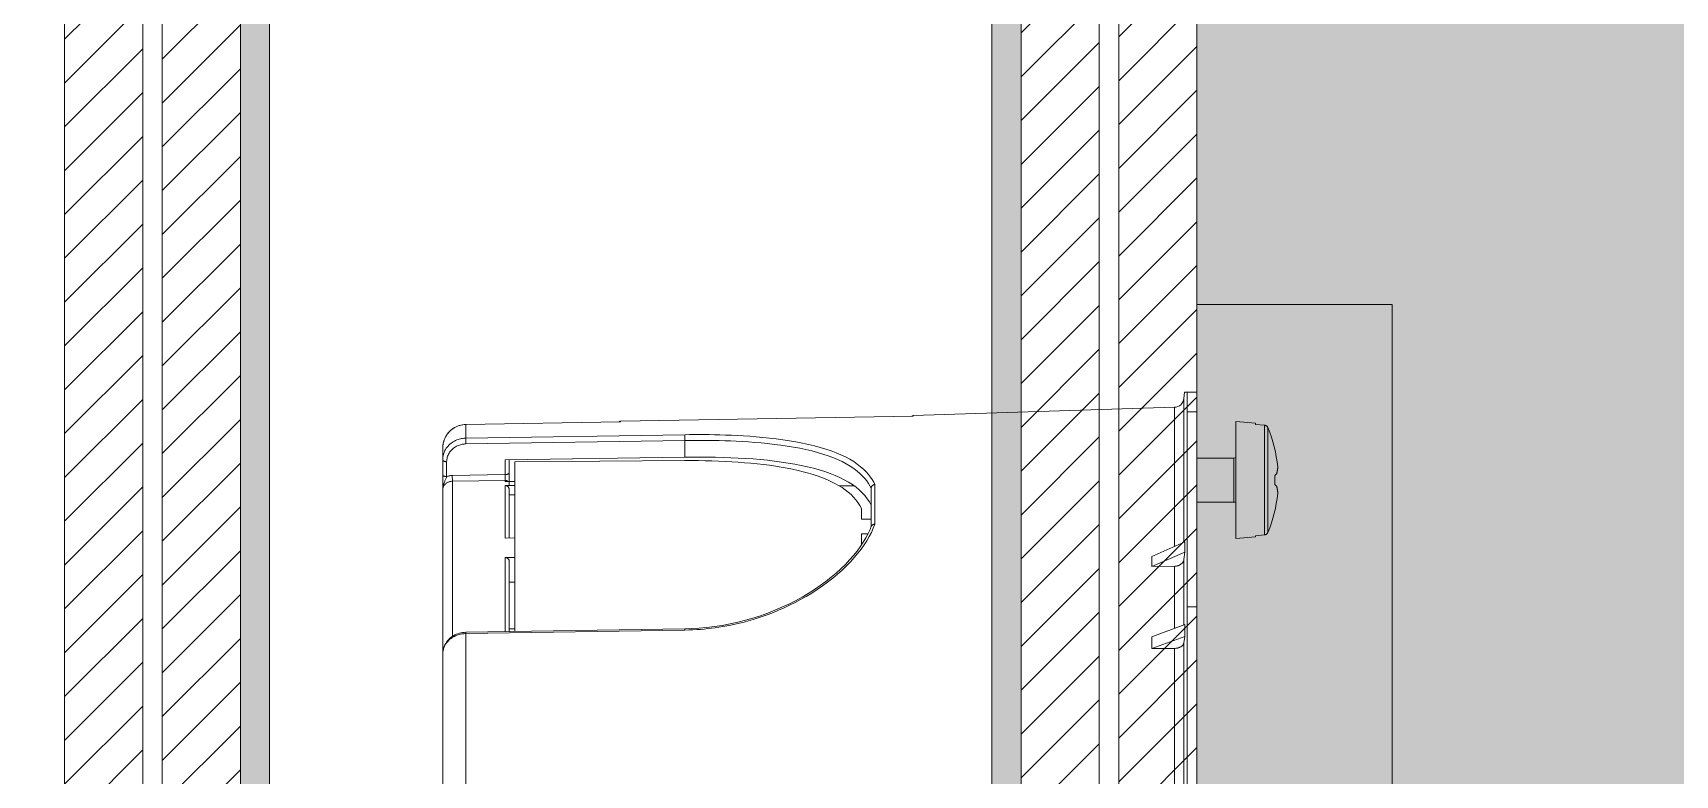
# Model space of a CAD drawing. Header units: millimetres. Extents: x -853320 to 19484, y -510814 to 9708.
# Drawn here: x 4022.2 to 4106.4, y 7589.7 to 7627.7 of the extents above; entities that cross this region are included whole.
import ezdxf

# ---------------------------------------------------------------- set-up
doc = ezdxf.new("R2010")
doc.units = ezdxf.units.MM
doc.layers.add('.', color=8, linetype='Continuous')
for name, color, linetype, lineweight in [('F_ARREDI', 7, 'Continuous', 5), ('F_BETACRYL o CORIAN', 123, 'Continuous', 5), ('F_DIBOND_soffitto_cassone', 7, 'Continuous', 5), ('F_ELETTRICO', 22, 'Continuous', 5), ('F_MINERAL WALL', 6, 'Continuous', 5), ('F_PARETE_nuove', 5, 'Continuous', 5), ('F_SANITARI', 5, 'Continuous', 5), ('F_TUBOLARE sez.40x40', 7, 'Continuous', 5)]:
    doc.layers.add(name, color=color, linetype=linetype, lineweight=lineweight)
pattern_1 = [(45, (-13258.481, -665), (-1.122532015, 1.122532015), [])]
pattern_2 = [(45, (0, -20), (-1.122532015, 1.122532015), [])]

# ---------------------------------------------------------------- blocks, each defined once
blk = doc.blocks.new('MOBILE LAVABO_bagno doppia_pianta_rev.01')
at = {"layer": '.', "lineweight": 5, "transparency": 33554687}
h = blk.add_hatch(color=256, dxfattribs=at)
h.dxf.hatch_style = 1
edge = h.paths.add_edge_path(flags=16)
edge.add_line((18134.638, 24348.66), (18134.638, 24066.66))
edge.add_arc((18143.638, 24066.66), 9, 180, 270)
edge.add_line((18143.638, 24057.66), (18565.638, 24057.66))
edge.add_arc((18565.638, 24066.66), 9, 270, 360)
edge.add_line((18574.638, 24066.66), (18574.638, 24348.66))
edge.add_arc((18565.638, 24348.66), 9, 0, 90)
edge.add_line((18565.638, 24357.66), (18143.638, 24357.66))
edge.add_arc((18143.638, 24348.66), 9, 90, 180)
h.paths.add_polyline_path([(18729.638, 23957.66), (17979.638, 23957.66), (17979.638, 24477.66), (18729.638, 24477.66)])
at = {"layer": 'F_BETACRYL o CORIAN'}
blk.add_lwpolyline([(18729.638, 23957.66), (17979.638, 23957.66), (17979.638, 24477.66), (18729.638, 24477.66)], close=True, dxfattribs=at)
blk = doc.blocks.new('SCATOLA INCASSO_1 P_sezione e pianta')
at = {"layer": 'F_ELETTRICO', "transparency": 33554508}
h = blk.add_hatch(color=5, dxfattribs=at)
h.dxf.hatch_style = 1
h.paths.add_polyline_path([(55422.364, -13644.128), (55432.364, -13644.128), (55432.364, -13724.128), (55422.364, -13724.128)])
at = {"layer": 'F_ELETTRICO'}
for p, q in [((55432.364, -13719.628), (55432.364, -13648.628)), ((55432.995, -13648.628), (55432.364, -13648.628)), ((55432.864, -13719.628), (55432.864, -13648.628)), ((55433.029, -13648.95), (55432.995, -13648.628)), ((55433.029, -13656.324), (55433.029, -13648.95)), ((55432.364, -13649.628), (55432.864, -13649.628)), ((55433.518, -13656.54), (55433.518, -13649.398)), ((55446.896, -13649.83), (55433.518, -13649.398)), ((55446.896, -13649.83), (55446.896, -13649.85)), ((55446.903, -13649.85), (55446.896, -13649.85)), ((55446.903, -13649.85), (55446.896, -13649.85)), ((55461.896, -13650.117), (55446.903, -13649.85)), ((55428.727, -13655.812), (55428.727, -13650.443)), ((55429.364, -13650.278), (55428.893, -13650.32)), ((55428.893, -13655.936), (55428.893, -13650.32)), ((55429.364, -13650.215), (55430.364, -13650.128)), ((55429.364, -13650.215), (55429.364, -13650.278)), ((55430.364, -13656.128), (55430.364, -13650.128)), ((55469.815, -13650.983), (55458.597, -13650.805)), ((55461.896, -13650.117), (55461.896, -13650.117)), ((55461.896, -13650.117), (55461.896, -13650.143)), ((55461.908, -13650.118), (55461.896, -13650.117)), ((55461.903, -13650.143), (55461.896, -13650.143)), ((55461.903, -13650.143), (55461.896, -13650.143)), ((55469.815, -13650.285), (55461.903, -13650.143)), ((55469.815, -13650.285), (55469.815, -13650.285)), ((55469.815, -13650.285), (55469.815, -13650.983)), ((55458.594, -13651.101), (55458.596, -13651.005)), ((55458.594, -13651.101), (55458.594, -13651.954)), ((55469.811, -13651.279), (55458.594, -13651.101)), ((55458.596, -13651.005), (55458.597, -13650.909)), ((55458.597, -13650.85), (55458.597, -13650.822)), ((55458.597, -13650.909), (55458.597, -13650.85)), ((55469.811, -13651.279), (55469.813, -13651.183)), ((55469.813, -13651.183), (55469.814, -13651.086)), ((55469.814, -13651.086), (55469.815, -13651.028)), ((55469.815, -13651.028), (55469.815, -13651)), ((55470.994, -13682.187), (55470.994, -13651.487)), ((55428.222, -13652.473), (55428.22, -13652.5)), ((55428.223, -13652.446), (55428.222, -13652.473)), ((55430.464, -13652.003), (55430.464, -13654.253)), ((55430.464, -13652.003), (55432.364, -13652.003)), ((55458.594, -13651.954), (55467.794, -13652.1)), ((55458.594, -13652.134), (55467.294, -13652.203)), ((55467.294, -13660.889), (55467.294, -13652.203)), ((55467.594, -13653.408), (55467.594, -13652.097)), ((55467.794, -13652.851), (55467.794, -13652.1)), ((55470.794, -13652.956), (55470.794, -13652.189)), ((55428.271, -13652.783), (55428.274, -13652.795)), ((55428.274, -13652.795), (55428.283, -13652.807)), ((55428.37, -13653.356), (55428.37, -13652.9)), ((55467.294, -13653.203), (55467.594, -13653.203)), ((55467.797, -13653.207), (55467.594, -13653.203)), ((55467.795, -13652.936), (55467.794, -13652.851)), ((55467.794, -13652.851), (55470.506, -13652.895)), ((55467.797, -13653.041), (55467.795, -13652.936)), ((55467.797, -13653.098), (55467.797, -13653.041)), ((55467.797, -13653.12), (55467.797, -13653.098)), ((55467.797, -13653.207), (55467.797, -13653.147)), ((55467.797, -13653.147), (55470.503, -13653.19)), ((55470.502, -13653.146), (55470.503, -13653.087)), ((55470.502, -13653.174), (55470.502, -13653.146)), ((55470.503, -13653.087), (55470.504, -13652.99)), ((55470.503, -13653.19), (55470.503, -13661.143)), ((55470.504, -13652.99), (55470.506, -13652.895)), ((55470.866, -13653.128), (55470.841, -13653.07)), ((55428.22, -13653.755), (55428.222, -13653.783)), ((55428.222, -13653.783), (55428.223, -13653.81)), ((55428.271, -13653.473), (55428.268, -13653.486)), ((55428.271, -13653.473), (55428.274, -13653.46)), ((55448.855, -13653.358), (55448.855, -13655.391)), ((55449.051, -13653.546), (55449.051, -13655.52)), ((55450.677, -13653.431), (55449.92, -13653.421)), ((55467.294, -13653.408), (55467.594, -13653.408)), ((55467.594, -13653.893), (55467.294, -13653.893)), ((55467.797, -13653.412), (55467.594, -13653.408)), ((55467.594, -13656.098), (55467.594, -13653.606)), ((55467.797, -13656.101), (55467.797, -13653.412)), ((55430.464, -13654.253), (55432.364, -13654.253)), ((55449.551, -13655.136), (55449.551, -13654.579)), ((55449.107, -13655.658), (55449.042, -13655.498)), ((55449.551, -13655.136), (55449.051, -13655.132)), ((55428.893, -13655.936), (55429.364, -13655.978)), ((55429.364, -13655.978), (55429.364, -13656.04)), ((55429.364, -13656.04), (55430.364, -13656.128)), ((55432.976, -13656.815), (55432.976, -13656.301)), ((55432.976, -13656.301), (55434.664, -13657.047)), ((55449.551, -13655.881), (55449.209, -13655.878)), ((55449.551, -13656.459), (55449.551, -13655.881)), ((55467.797, -13656.101), (55467.294, -13656.094)), ((55433.029, -13657.205), (55432.976, -13656.815)), ((55432.976, -13656.815), (55434.664, -13657.562)), ((55433.029, -13660.546), (55433.029, -13657.205)), ((55434.664, -13657.562), (55434.664, -13657.047)), ((55467.294, -13657.094), (55467.797, -13657.101)), ((55467.594, -13660.893), (55467.594, -13657.271)), ((55467.797, -13660.897), (55467.797, -13657.101)), ((55434.664, -13657.562), (55433.469, -13657.546)), ((55433.518, -13660.728), (55433.518, -13657.546)), ((55467.594, -13658.357), (55467.294, -13658.355)), ((55432.364, -13659.628), (55432.864, -13659.628)), ((55432.976, -13661.139), (55432.976, -13660.527)), ((55432.976, -13660.527), (55434.664, -13661.153)), ((55469.814, -13660.929), (55458.597, -13660.751)), ((55458.597, -13660.816), (55469.815, -13660.994)), ((55467.294, -13660.756), (55467.594, -13660.759)), ((55433.029, -13661.467), (55432.976, -13661.139)), ((55432.976, -13661.139), (55434.664, -13661.766)), ((55433.029, -13678.793), (55433.029, -13661.467)), ((55434.664, -13661.153), (55434.664, -13661.766)), ((55469.815, -13660.994), (55469.815, -13697.529)), ((55434.664, -13661.766), (55433.469, -13661.753)), ((55433.518, -13678.871), (55433.518, -13661.753)), ((55470.984, -13661.909), (55470.991, -13661.974)), ((55470.991, -13661.974), (55470.994, -13662.039))]:
    blk.add_line(p, q, dxfattribs=at)
at = {"layer": 'F_ELETTRICO', "color": 5}
blk.add_lwpolyline([(55422.364, -13644.128), (55432.364, -13644.128), (55432.364, -13724.128), (55422.364, -13724.128)], close=True, dxfattribs=at)
at = {"layer": 'F_ELETTRICO'}
for points in [[(55428.893, -13650.32), (55428.881, -13650.321), (55428.869, -13650.323), (55428.858, -13650.326), (55428.846, -13650.33), (55428.835, -13650.334), (55428.824, -13650.339), (55428.813, -13650.345), (55428.803, -13650.351), (55428.793, -13650.358), (55428.784, -13650.366), (55428.775, -13650.374), (55428.766, -13650.382), (55428.758, -13650.392), (55428.751, -13650.401), (55428.744, -13650.411), (55428.738, -13650.421), (55428.732, -13650.432), (55428.727, -13650.443)], [(55458.597, -13650.805), (55458.35, -13650.802), (55458.1, -13650.8), (55457.848, -13650.8), (55457.596, -13650.801), (55457.341, -13650.803), (55457.076, -13650.808), (55456.797, -13650.814), (55456.507, -13650.823), (55456.209, -13650.835), (55455.902, -13650.849), (55455.586, -13650.867), (55455.263, -13650.888), (55454.932, -13650.914), (55454.594, -13650.943), (55454.255, -13650.978), (55453.913, -13651.018), (55453.569, -13651.064), (55453.231, -13651.115), (55452.899, -13651.171), (55452.572, -13651.234), (55452.255, -13651.302), (55451.95, -13651.376), (55451.654, -13651.456), (55451.371, -13651.542), (55451.1, -13651.634), (55450.842, -13651.732), (55450.597, -13651.836), (55450.365, -13651.947), (55450.147, -13652.064), (55449.944, -13652.186), (55449.758, -13652.313), (55449.587, -13652.445), (55449.434, -13652.578), (55449.299, -13652.71), (55449.183, -13652.843), (55449.08, -13652.975), (55448.991, -13653.104), (55448.916, -13653.232), (55448.855, -13653.358)], [(55458.597, -13650.822), (55458.597, -13650.812), (55458.597, -13650.805)], [(55461.962, -13650.144), (55461.956, -13650.139), (55461.945, -13650.131), (55461.933, -13650.125), (55461.921, -13650.121), (55461.908, -13650.118)], [(55470.981, -13651.311), (55470.967, -13651.236), (55470.947, -13651.154), (55470.921, -13651.074), (55470.889, -13650.995), (55470.851, -13650.919), (55470.809, -13650.846), (55470.761, -13650.776), (55470.709, -13650.71), (55470.652, -13650.647), (55470.591, -13650.589), (55470.526, -13650.535), (55470.457, -13650.485), (55470.385, -13650.441), (55470.31, -13650.402), (55470.232, -13650.368), (55470.153, -13650.34), (55470.072, -13650.318), (55469.989, -13650.301), (55469.905, -13650.29), (55469.815, -13650.285)], [(55470.593, -13650.591), (55470.534, -13650.541), (55470.471, -13650.495), (55470.406, -13650.453), (55470.338, -13650.416), (55470.267, -13650.383), (55470.195, -13650.355), (55470.121, -13650.331), (55470.046, -13650.312), (55469.969, -13650.298), (55469.892, -13650.289), (55469.815, -13650.285)], [(55470.981, -13651.311), (55470.971, -13651.255), (55470.954, -13651.179), (55470.931, -13651.105), (55470.904, -13651.032), (55470.873, -13650.961), (55470.836, -13650.892), (55470.796, -13650.826), (55470.751, -13650.762), (55470.702, -13650.702), (55470.649, -13650.645)], [(55458.594, -13651.101), (55458.352, -13651.097), (55458.108, -13651.095), (55457.861, -13651.095), (55457.614, -13651.096), (55457.365, -13651.098), (55457.106, -13651.102), (55456.833, -13651.108), (55456.55, -13651.116), (55456.258, -13651.126), (55455.958, -13651.14), (55455.65, -13651.156), (55455.334, -13651.176), (55455.01, -13651.2), (55454.68, -13651.228), (55454.347, -13651.261), (55454.012, -13651.299), (55453.676, -13651.342), (55453.345, -13651.39), (55453.02, -13651.444), (55452.701, -13651.503), (55452.391, -13651.568), (55452.091, -13651.639), (55451.802, -13651.715), (55451.524, -13651.797), (55451.259, -13651.885), (55451.006, -13651.979), (55450.765, -13652.079), (55450.538, -13652.186), (55450.323, -13652.298), (55450.125, -13652.415), (55449.941, -13652.538), (55449.773, -13652.665), (55449.623, -13652.793), (55449.491, -13652.921), (55449.375, -13653.05), (55449.274, -13653.177), (55449.187, -13653.303), (55449.113, -13653.427), (55449.051, -13653.548)], [(55470.794, -13652.189), (55470.792, -13652.132), (55470.786, -13652.075), (55470.776, -13652.02), (55470.763, -13651.964), (55470.746, -13651.91), (55470.725, -13651.857), (55470.701, -13651.805), (55470.673, -13651.755), (55470.642, -13651.706), (55470.607, -13651.659), (55470.57, -13651.614), (55470.529, -13651.572), (55470.486, -13651.532), (55470.441, -13651.495), (55470.394, -13651.46), (55470.345, -13651.429), (55470.296, -13651.401), (55470.245, -13651.376), (55470.195, -13651.355), (55470.143, -13651.336), (55470.093, -13651.32), (55470.043, -13651.307), (55469.994, -13651.297), (55469.946, -13651.289), (55469.9, -13651.283), (55469.855, -13651.28), (55469.811, -13651.279)], [(55469.815, -13651), (55469.815, -13650.99), (55469.815, -13650.983)], [(55470.994, -13652.089), (55470.991, -13652.02), (55470.984, -13651.951), (55470.973, -13651.883), (55470.957, -13651.816), (55470.936, -13651.75), (55470.911, -13651.685), (55470.882, -13651.622), (55470.849, -13651.561), (55470.811, -13651.502), (55470.77, -13651.445), (55470.725, -13651.391), (55470.676, -13651.339), (55470.625, -13651.291), (55470.57, -13651.245), (55470.514, -13651.204), (55470.456, -13651.166), (55470.396, -13651.132), (55470.336, -13651.102), (55470.275, -13651.075), (55470.213, -13651.053), (55470.153, -13651.034), (55470.093, -13651.018), (55470.034, -13651.005), (55469.977, -13650.996), (55469.921, -13650.989), (55469.867, -13650.985), (55469.815, -13650.983)], [(55470.994, -13651.487), (55470.991, -13651.409), (55470.984, -13651.332), (55470.981, -13651.311)], [(55458.594, -13651.954), (55458.202, -13651.95), (55457.809, -13651.949), (55457.416, -13651.952), (55457.024, -13651.958), (55456.633, -13651.968), (55456.244, -13651.982), (55455.859, -13652), (55455.477, -13652.023), (55455.1, -13652.05), (55454.726, -13652.081), (55454.358, -13652.117), (55453.997, -13652.158), (55453.643, -13652.205), (55453.297, -13652.256), (55452.96, -13652.314), (55452.631, -13652.377), (55452.311, -13652.447), (55452.003, -13652.522), (55451.708, -13652.604), (55451.424, -13652.692), (55451.154, -13652.786), (55450.896, -13652.887), (55450.653, -13652.995), (55450.423, -13653.109), (55450.209, -13653.229), (55450.01, -13653.356), (55449.825, -13653.489), (55449.657, -13653.629), (55449.503, -13653.776), (55449.366, -13653.928), (55449.245, -13654.085), (55449.14, -13654.249), (55449.051, -13654.417)], [(55449.551, -13654.579), (55449.632, -13654.428), (55449.725, -13654.282), (55449.831, -13654.141), (55449.949, -13654.005), (55450.08, -13653.875), (55450.222, -13653.75), (55450.376, -13653.63), (55450.542, -13653.515), (55450.719, -13653.405), (55450.907, -13653.3), (55451.106, -13653.201), (55451.317, -13653.106), (55451.538, -13653.015), (55451.77, -13652.93), (55452.011, -13652.85), (55452.263, -13652.774), (55452.524, -13652.703), (55452.794, -13652.637), (55453.072, -13652.576), (55453.358, -13652.519), (55453.651, -13652.466), (55453.951, -13652.418), (55454.257, -13652.374), (55454.569, -13652.334), (55454.885, -13652.298), (55455.205, -13652.266), (55455.53, -13652.238), (55455.858, -13652.213), (55456.19, -13652.192), (55456.525, -13652.174), (55456.864, -13652.16), (55457.205, -13652.148), (55457.549, -13652.14), (55457.895, -13652.135), (55458.244, -13652.133), (55458.594, -13652.134)], [(55470.794, -13652.189), (55470.815, -13652.188), (55470.835, -13652.187), (55470.856, -13652.184), (55470.875, -13652.18), (55470.894, -13652.176), (55470.911, -13652.17), (55470.928, -13652.163), (55470.942, -13652.156), (55470.956, -13652.148), (55470.967, -13652.139), (55470.977, -13652.13), (55470.984, -13652.12), (55470.989, -13652.11), (55470.993, -13652.099), (55470.994, -13652.089)], [(55428.22, -13652.5), (55428.222, -13652.516), (55428.223, -13652.532), (55428.225, -13652.547), (55428.227, -13652.561), (55428.229, -13652.575), (55428.231, -13652.588), (55428.233, -13652.602), (55428.235, -13652.614), (55428.237, -13652.627), (55428.239, -13652.64), (55428.242, -13652.653), (55428.244, -13652.666), (55428.247, -13652.679), (55428.249, -13652.691), (55428.252, -13652.704), (55428.255, -13652.717), (55428.258, -13652.73), (55428.261, -13652.744), (55428.264, -13652.757), (55428.268, -13652.77), (55428.271, -13652.783)], [(55428.283, -13652.807), (55428.292, -13652.818), (55428.302, -13652.83), (55428.312, -13652.841), (55428.323, -13652.853), (55428.334, -13652.865), (55428.346, -13652.876), (55428.358, -13652.888), (55428.37, -13652.9)], [(55467.594, -13652.751), (55467.595, -13652.762), (55467.598, -13652.772), (55467.604, -13652.782), (55467.611, -13652.792), (55467.621, -13652.801), (55467.632, -13652.81), (55467.645, -13652.818), (55467.66, -13652.826), (55467.676, -13652.832), (55467.694, -13652.838), (55467.712, -13652.843), (55467.732, -13652.847), (55467.752, -13652.849), (55467.773, -13652.851), (55467.794, -13652.851)], [(55467.653, -13653.204), (55467.661, -13653.196), (55467.678, -13653.183)], [(55467.678, -13653.183), (55467.696, -13653.172), (55467.715, -13653.163)], [(55467.715, -13653.163), (55467.735, -13653.156), (55467.755, -13653.151), (55467.776, -13653.148), (55467.797, -13653.147)], [(55467.797, -13653.147), (55467.797, -13653.143), (55467.797, -13653.137), (55467.797, -13653.12)], [(55470.503, -13653.19), (55470.502, -13653.183), (55470.502, -13653.174)], [(55470.503, -13653.19), (55470.537, -13653.192), (55470.572, -13653.195), (55470.606, -13653.201), (55470.639, -13653.209), (55470.672, -13653.219), (55470.704, -13653.231), (55470.735, -13653.245), (55470.765, -13653.261), (55470.794, -13653.279), (55470.822, -13653.299), (55470.848, -13653.32), (55470.873, -13653.344), (55470.897, -13653.371), (55470.918, -13653.399), (55470.938, -13653.429), (55470.955, -13653.461), (55470.969, -13653.494), (55470.98, -13653.528), (55470.987, -13653.562), (55470.992, -13653.598), (55470.994, -13653.633)], [(55470.506, -13652.895), (55470.539, -13652.896), (55470.572, -13652.898), (55470.605, -13652.903), (55470.637, -13652.908), (55470.67, -13652.915), (55470.701, -13652.923), (55470.733, -13652.933), (55470.763, -13652.944), (55470.794, -13652.956)], [(55470.794, -13652.956), (55470.815, -13652.955), (55470.835, -13652.954), (55470.856, -13652.951), (55470.875, -13652.947), (55470.894, -13652.943), (55470.911, -13652.937), (55470.928, -13652.93), (55470.942, -13652.923), (55470.956, -13652.915), (55470.967, -13652.906), (55470.977, -13652.897), (55470.984, -13652.887), (55470.989, -13652.877), (55470.993, -13652.866), (55470.994, -13652.856)], [(55470.841, -13653.07), (55470.81, -13652.997), (55470.801, -13652.975), (55470.794, -13652.956)], [(55470.994, -13653.633), (55470.992, -13653.574), (55470.986, -13653.517), (55470.978, -13653.463), (55470.967, -13653.411), (55470.954, -13653.362), (55470.94, -13653.316), (55470.925, -13653.273), (55470.91, -13653.233), (55470.895, -13653.196), (55470.88, -13653.161), (55470.866, -13653.128)], [(55428.268, -13653.486), (55428.264, -13653.499), (55428.261, -13653.512), (55428.258, -13653.525), (55428.255, -13653.538), (55428.252, -13653.551), (55428.249, -13653.564), (55428.247, -13653.577), (55428.244, -13653.59), (55428.242, -13653.602), (55428.239, -13653.615), (55428.237, -13653.628), (55428.235, -13653.641), (55428.233, -13653.654), (55428.231, -13653.667), (55428.229, -13653.681), (55428.227, -13653.694), (55428.225, -13653.709), (55428.223, -13653.724), (55428.222, -13653.739), (55428.22, -13653.755)], [(55428.37, -13653.356), (55428.358, -13653.368), (55428.346, -13653.379), (55428.334, -13653.391), (55428.323, -13653.402), (55428.312, -13653.414), (55428.302, -13653.426), (55428.292, -13653.437), (55428.283, -13653.449), (55428.274, -13653.46)], [(55448.855, -13653.358), (55448.875, -13653.36), (55448.896, -13653.364), (55448.915, -13653.37), (55448.935, -13653.378), (55448.953, -13653.388), (55448.97, -13653.399), (55448.987, -13653.411), (55449.001, -13653.425), (55449.014, -13653.441), (55449.025, -13653.457), (55449.035, -13653.474), (55449.042, -13653.492), (55449.047, -13653.51), (55449.05, -13653.528), (55449.051, -13653.546)], [(55467.594, -13653.606), (55467.595, -13653.585), (55467.598, -13653.565), (55467.604, -13653.545), (55467.612, -13653.526), (55467.621, -13653.508), (55467.633, -13653.49), (55467.646, -13653.475), (55467.661, -13653.46), (55467.678, -13653.448), (55467.696, -13653.437), (55467.715, -13653.427), (55467.735, -13653.42), (55467.755, -13653.415), (55467.776, -13653.413), (55467.797, -13653.412)], [(55428.727, -13655.812), (55428.732, -13655.823), (55428.738, -13655.834), (55428.744, -13655.845), (55428.751, -13655.855), (55428.758, -13655.864), (55428.766, -13655.873), (55428.775, -13655.882), (55428.784, -13655.89), (55428.793, -13655.898), (55428.803, -13655.904), (55428.814, -13655.911), (55428.824, -13655.916), (55428.835, -13655.921), (55428.846, -13655.926), (55428.858, -13655.929), (55428.87, -13655.932), (55428.881, -13655.934), (55428.893, -13655.936)], [(55448.855, -13655.391), (55448.938, -13655.599), (55449.036, -13655.809), (55449.148, -13656.021), (55449.274, -13656.234), (55449.414, -13656.449), (55449.567, -13656.664), (55449.735, -13656.88), (55449.916, -13657.096), (55450.111, -13657.311), (55450.32, -13657.524), (55450.541, -13657.737), (55450.775, -13657.946), (55451.02, -13658.151), (55451.277, -13658.352), (55451.542, -13658.547), (55451.815, -13658.735), (55452.095, -13658.916), (55452.378, -13659.088), (55452.662, -13659.25), (55452.948, -13659.402), (55453.231, -13659.544), (55453.511, -13659.676), (55453.788, -13659.797), (55454.059, -13659.909), (55454.325, -13660.011), (55454.584, -13660.104), (55454.838, -13660.19), (55455.086, -13660.268), (55455.327, -13660.338), (55455.562, -13660.401), (55455.791, -13660.459), (55456.014, -13660.51), (55456.23, -13660.557), (55456.441, -13660.598), (55456.646, -13660.635), (55456.846, -13660.667), (55457.039, -13660.696), (55457.227, -13660.72), (55457.414, -13660.742), (55457.6, -13660.761), (55457.786, -13660.777), (55457.978, -13660.791), (55458.178, -13660.802), (55458.385, -13660.81), (55458.597, -13660.816)], [(55448.855, -13655.391), (55448.875, -13655.391), (55448.896, -13655.393), (55448.916, -13655.396), (55448.935, -13655.402), (55448.954, -13655.409), (55448.971, -13655.417), (55448.987, -13655.427), (55449.001, -13655.439), (55449.014, -13655.452)], [(55449.014, -13655.452), (55449.025, -13655.466), (55449.034, -13655.481), (55449.042, -13655.498)], [(55449.607, -13656.543), (55449.457, -13656.317), (55449.324, -13656.095), (55449.207, -13655.875), (55449.107, -13655.658)], [(55458.597, -13660.751), (55458.273, -13660.741), (55457.874, -13660.718), (55457.474, -13660.683), (55457.074, -13660.634), (55456.675, -13660.573), (55456.277, -13660.499), (55455.882, -13660.413), (55455.491, -13660.314), (55455.104, -13660.203), (55454.722, -13660.08), (55454.347, -13659.946), (55453.978, -13659.802), (55453.617, -13659.647), (55453.265, -13659.482), (55452.922, -13659.309), (55452.59, -13659.126), (55452.268, -13658.936), (55451.957, -13658.739), (55451.659, -13658.536), (55451.373, -13658.326), (55451.101, -13658.112), (55450.842, -13657.894), (55450.598, -13657.673), (55450.369, -13657.449), (55450.155, -13657.223), (55449.956, -13656.996), (55449.773, -13656.769), (55449.607, -13656.543)], [(55433.029, -13657.205), (55433.034, -13657.23), (55433.04, -13657.254), (55433.048, -13657.277), (55433.059, -13657.301), (55433.071, -13657.324), (55433.085, -13657.346), (55433.101, -13657.367), (55433.119, -13657.388), (55433.139, -13657.407), (55433.16, -13657.426), (55433.183, -13657.443), (55433.207, -13657.46), (55433.232, -13657.475), (55433.259, -13657.489), (55433.286, -13657.501), (55433.315, -13657.512), (55433.345, -13657.522), (55433.375, -13657.53), (55433.406, -13657.537), (55433.437, -13657.542), (55433.469, -13657.546)], [(55467.594, -13657.271), (55467.595, -13657.253), (55467.598, -13657.235), (55467.604, -13657.218), (55467.612, -13657.201), (55467.621, -13657.185), (55467.633, -13657.17), (55467.646, -13657.156), (55467.661, -13657.144), (55467.678, -13657.133), (55467.696, -13657.123), (55467.715, -13657.115), (55467.735, -13657.109), (55467.755, -13657.104), (55467.776, -13657.102), (55467.797, -13657.101)], [(55458.597, -13660.751), (55458.597, -13660.751), (55458.597, -13660.755), (55458.597, -13660.761), (55458.597, -13660.771)], [(55458.597, -13660.771), (55458.597, -13660.798), (55458.597, -13660.816)], [(55433.029, -13661.467), (55433.034, -13661.487), (55433.04, -13661.508), (55433.048, -13661.527), (55433.059, -13661.547), (55433.071, -13661.566), (55433.085, -13661.585), (55433.101, -13661.603), (55433.119, -13661.62), (55433.139, -13661.636), (55433.16, -13661.652), (55433.183, -13661.667), (55433.207, -13661.68), (55433.232, -13661.693), (55433.259, -13661.705), (55433.286, -13661.715), (55433.315, -13661.725), (55433.345, -13661.733), (55433.375, -13661.74), (55433.406, -13661.745), (55433.437, -13661.749), (55433.469, -13661.753)], [(55470.994, -13662.039), (55470.994, -13662.029), (55470.99, -13661.95), (55470.98, -13661.871), (55470.964, -13661.794), (55470.943, -13661.718), (55470.915, -13661.644), (55470.883, -13661.571), (55470.844, -13661.501), (55470.801, -13661.434), (55470.752, -13661.37), (55470.699, -13661.309), (55470.642, -13661.252), (55470.58, -13661.199), (55470.514, -13661.151), (55470.446, -13661.106), (55470.373, -13661.066), (55470.299, -13661.031), (55470.221, -13661.001), (55470.142, -13660.976), (55470.062, -13660.956), (55469.98, -13660.942), (55469.898, -13660.933), (55469.814, -13660.929)], [(55469.814, -13660.929), (55469.815, -13660.929), (55469.815, -13660.933), (55469.815, -13660.939), (55469.815, -13660.949)], [(55469.815, -13660.949), (55469.815, -13660.977), (55469.815, -13660.994)], [(55469.815, -13660.994), (55469.867, -13660.996), (55469.921, -13661), (55469.977, -13661.006), (55470.034, -13661.015), (55470.093, -13661.027), (55470.153, -13661.042), (55470.213, -13661.06), (55470.275, -13661.081), (55470.336, -13661.106), (55470.396, -13661.135), (55470.456, -13661.167), (55470.514, -13661.203), (55470.57, -13661.242), (55470.625, -13661.285), (55470.676, -13661.331), (55470.725, -13661.379), (55470.77, -13661.431), (55470.811, -13661.485), (55470.849, -13661.541), (55470.882, -13661.598), (55470.911, -13661.658), (55470.936, -13661.719), (55470.957, -13661.781), (55470.973, -13661.844), (55470.984, -13661.909)]]:
    blk.add_lwpolyline(points, dxfattribs=at)
for centre, radius, start, end in [((55433.526, -13648.898), 0.5, 186, 269), ((55446.894, -13649.93), 0.1, 51.9924, 89), ((55435.164, -13653.128), 6.974, 157.36168, 174.38909), ((55461.894, -13650.217), 0.1, 46.88802, 88.9794), ((55430.464, -13651.903), 0.1, 180.0001, 270), ((55435.164, -13653.128), 6.974, 185.6109, 202.63832), ((55430.464, -13654.353), 0.1, 90, 179.9999)]:
    blk.add_arc(centre, radius, start, end, dxfattribs=at)
blk = doc.blocks.new('BAGNO_camera doppia_rev.01_pianta')
at = {"layer": 'F_DIBOND_soffitto_cassone'}
h = blk.add_hatch(dxfattribs=at)
h.set_pattern_fill('ANSI31', color=1, scale=0.5)
h.set_pattern_definition(pattern_1)
h.paths.add_polyline_path([(17930.638, 22995.66), (17926.638, 22995.66), (17926.638, 22475.66), (17930.638, 22475.66)])
h = blk.add_hatch(dxfattribs=at)
h.set_pattern_fill('ANSI31', color=1, scale=0.5)
h.set_pattern_definition(pattern_1)
h.paths.add_polyline_path([(17974.638, 22995.66), (17970.638, 22995.66), (17970.638, 22475.66), (17974.638, 22475.66)])
at = {"layer": 'F_MINERAL WALL'}
h = blk.add_hatch(dxfattribs=at)
h.set_pattern_fill('ANSI31', color=256, scale=0.5)
h.set_pattern_definition(pattern_2)
h.paths.add_polyline_path([(17979.638, 22995.66), (17975.638, 22995.66), (17975.638, 22475.66), (17979.638, 22475.66)])
h = blk.add_hatch(dxfattribs=at)
h.set_pattern_fill('ANSI31', color=256, scale=0.5)
h.set_pattern_definition(pattern_2)
h.paths.add_polyline_path([(17921.638, 22893.66), (17925.638, 22893.66), (17925.638, 22460.66), (17921.638, 22460.66)])
at = {"layer": 'F_TUBOLARE sez.40x40', "true_color": 0x636466}
h = blk.add_hatch(color=251, dxfattribs=at)
h.dxf.hatch_style = 1
h.paths.add_polyline_path([(17970.638, 22475.66), (17930.638, 22475.66), (17930.638, 22995.66), (17970.638, 22995.66)])
h.paths.add_polyline_path([(17969.138, 22475.66), (17932.138, 22475.66), (17932.138, 22995.66), (17969.138, 22995.66)], flags=17)
at = {"layer": 'F_DIBOND_soffitto_cassone', "color": 1}
for points in [[(17930.638, 22995.66), (17926.638, 22995.66), (17926.638, 22475.66), (17930.638, 22475.66)], [(17974.638, 22995.66), (17970.638, 22995.66), (17970.638, 22475.66), (17974.638, 22475.66)]]:
    blk.add_lwpolyline(points, close=True, dxfattribs=at)
at = {"layer": 'F_MINERAL WALL'}
for points in [[(17979.638, 22995.66), (17975.638, 22995.66), (17975.638, 22475.66), (17979.638, 22475.66)], [(17921.638, 22893.66), (17925.638, 22893.66), (17925.638, 22460.66), (17921.638, 22460.66)]]:
    blk.add_lwpolyline(points, close=True, dxfattribs=at)
at = {"layer": 'F_SANITARI'}
blk.add_lwpolyline([(17979.638, 22465.66), (17926.638, 22465.66), (17926.638, 22995.66), (17190.638, 22995.66), (17190.638, 21810.66), (17979.638, 21810.66)], close=True, dxfattribs=at)
at = {"layer": 'F_TUBOLARE sez.40x40'}
for points in [[(17970.638, 22475.66), (17930.638, 22475.66), (17930.638, 22995.66), (17970.638, 22995.66)], [(17969.138, 22475.66), (17932.138, 22475.66), (17932.138, 22995.66), (17969.138, 22995.66)]]:
    blk.add_lwpolyline(points, close=True, dxfattribs=at)
at = {"layer": 'F_DIBOND_soffitto_cassone', "color": 1, "xscale": -1}
blk.add_blockref('SCATOLA INCASSO_1 P_sezione e pianta', (73412.001, 36369.788), dxfattribs=at)

msp = doc.modelspace()

# ---------------------------------------------------------------- block references
at = {"layer": 'F_ARREDI'}
msp.add_blockref('MOBILE LAVABO_bagno doppia_pianta_rev.01', (-13897.772, -16598.845), dxfattribs=at)
at = {"layer": 'F_PARETE_nuove'}
msp.add_blockref('BAGNO_camera doppia_rev.01_pianta', (-13897.772, -15111.845), dxfattribs=at)

doc.saveas('drawing.dxf')
